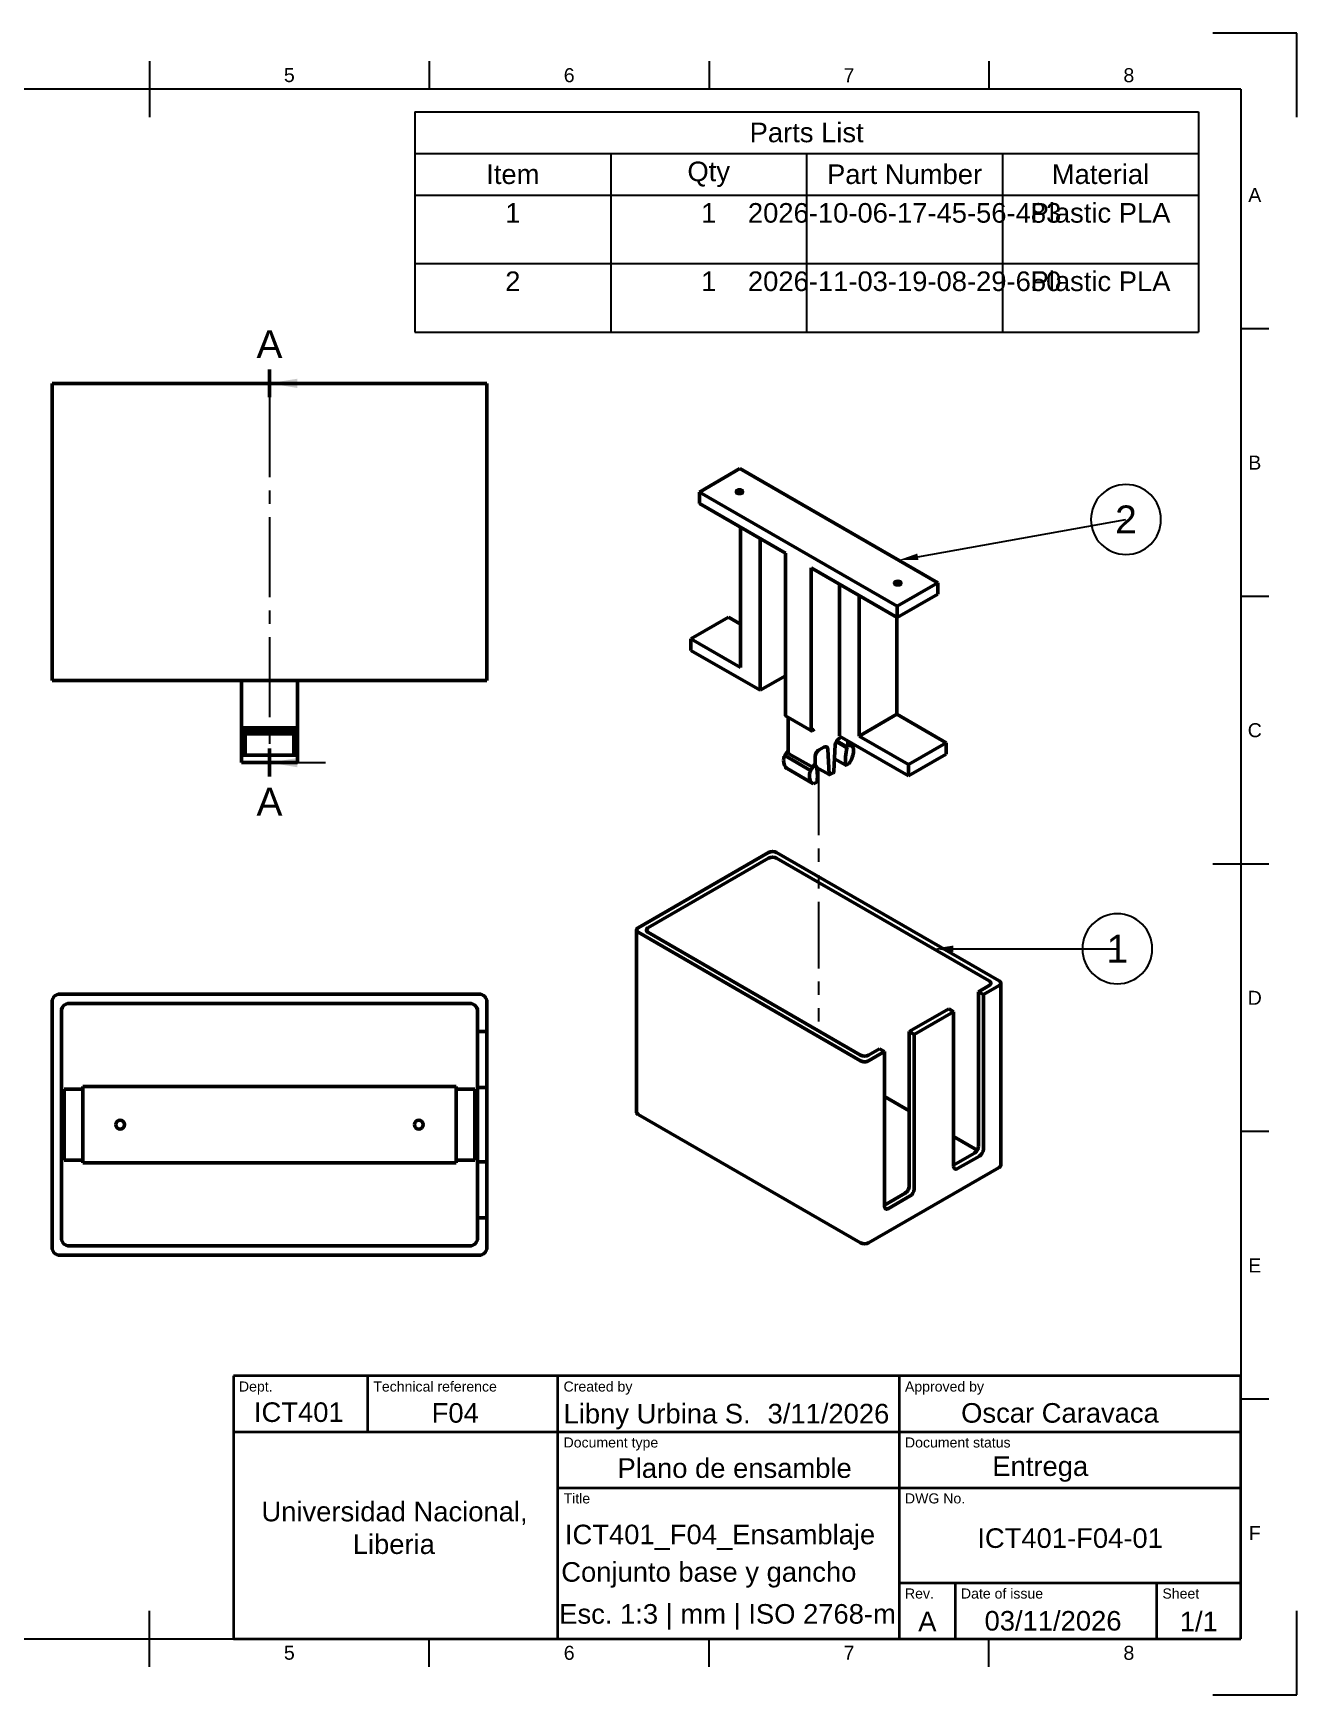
# Model space of a CAD drawing. Header units: millimetres. Extents: x 0 to 420, y 0 to 297.
# Drawn here: x 194.2 to 420, y 0 to 297 of the extents above; entities that cross this region are included whole.
import ezdxf
from ezdxf import colors
from ezdxf.entities.mleader import LeaderData, LeaderLine
from ezdxf.enums import TextEntityAlignment as Align
from ezdxf.math import Vec2, Vec3

# ---------------------------------------------------------------- set-up
doc = ezdxf.new("R2010")
doc.units = ezdxf.units.MM
doc.header["$LTSCALE"] = 0.75
doc.linetypes.add('CENTER2', pattern=[28.575, 19.05, -3.175, 3.175, -3.175])
doc.linetypes.add('PHANTOM2', pattern=[31.75, 15.875, -3.175, 3.175, -3.175, 3.175, -3.175])
for name, color, linetype, lineweight in [('Balloons', 7, 'Continuous', 25), ('BORDER', 7, 'Continuous', 25), ('Custom Tables', 7, 'Continuous', 25), ('Section Lines', 7, 'CENTER2', 25), ('TITLEBLOCK', 7, 'Continuous', 35), ('Tweak Trail', 7, 'PHANTOM2', 25), ('Visible', 7, 'Continuous', 50)]:
    doc.layers.add(name, color=color, linetype=linetype, lineweight=lineweight)
doc.styles.add('FusionTitle', font='arial.ttf')
doc.styles.get("Standard").update_dxf_attribs({"font": 'arial.ttf'})

# ---------------------------------------------------------------- blocks, each defined once
blk = doc.blocks.new('ISO_A3_SHEET')
at = {"layer": 'BORDER'}
for p, q in [((215, 292), (215, 282)), ((265, 292), (265, 287)), ((315, 292), (315, 287)), ((365, 292), (365, 287)), ((410, 287), (20, 287)), ((410, 287), (410, 10)), ((415, 244.16666), (410, 244.16666)), ((415, 196.33333), (410, 196.33333)), ((415, 148.5), (405, 148.5)), ((415, 100.66667), (410, 100.66667)), ((415, 52.83334), (410, 52.83334)), ((215, 5), (215, 15)), ((20, 10), (410, 10)), ((265, 5), (265, 10)), ((315, 5), (315, 10)), ((365, 5), (365, 10))]:
    blk.add_line(p, q, dxfattribs=at)
at = {"layer": 'Defpoints'}
for p, q in [((420, 297), (405, 297)), ((420, 282), (420, 297)), ((420, 0), (420, 15)), ((405, 0), (420, 0))]:
    blk.add_line(p, q, dxfattribs=at)
at = {"layer": 'BORDER', "style": 'FusionTitle'}
for s, p in [('5', (240, 289.5)), ('6', (290, 289.5)), ('7', (340, 289.5)), ('8', (390, 289.5)), ('A', (412.5, 268.08333)), ('B', (412.5, 220.25)), ('C', (412.5, 172.41667)), ('D', (412.5, 124.58334)), ('E', (412.5, 76.75001)), ('F', (412.5, 28.91668)), ('5', (240, 7.5)), ('6', (290, 7.5)), ('7', (340, 7.5)), ('8', (390, 7.5))]:
    blk.add_text(s, height=2.5, dxfattribs=at).set_placement(p, align=Align.MIDDLE)
blk = doc.blocks.new('ISO_TITLEBLOCK 1')
at = {"layer": 'TITLEBLOCK'}
for p, q in [((0, 47), (-180, 47)), ((-180, 47), (-180, 0)), ((-156, 37), (-156, 47)), ((-122, 0), (-122, 47)), ((-61, 0), (-61, 47)), ((0, 0), (0, 47)), ((-180, 37), (0, 37)), ((-122, 27), (0, 27)), ((-61, 10), (0, 10)), ((-51, 0), (-51, 10)), ((-15, 0), (-15, 10)), ((-180, 0), (0, 0))]:
    blk.add_line(p, q, dxfattribs=at)
at = {"layer": 'TITLEBLOCK', "style": 'FusionTitle'}
for s, p in [('Dept.', (-179, 46)), ('Technical reference', (-155, 46)), ('Created by', (-121, 46)), ('Approved by', (-60, 46)), ('Document type', (-121, 36)), ('Document status', (-60, 36)), ('Title', (-121, 26)), ('DWG No.', (-60, 26)), ('Rev.', (-60, 9)), ('Date of issue', (-50, 9)), ('Sheet', (-14, 9))]:
    blk.add_text(s, height=1.8, dxfattribs=at).set_placement(p, align=Align.TOP_LEFT)
at = {"layer": 'TITLEBLOCK', "lineweight": 13, "insert": (-44.390625, 32.614957), "char_height": 3.5, "attachment_point": 1, "style": 'FusionTitle'}
blk.add_mtext('Entrega', dxfattribs=at)
at = {"layer": 'TITLEBLOCK', "lineweight": 13, "insert": (-177.697243, 24.502516), "char_height": 3.5, "attachment_point": 1, "style": 'FusionTitle'}
blk.add_mtext_dynamic_manual_height_columns('\\pi2.71446;Universidad Nacional, \\P\\pi19.02909;Liberia', width=52.170398, gutter_width=17.5, heights=[0], dxfattribs=at)
at = {"layer": 'TITLEBLOCK', "color": 18, "true_color": 0x000000, "style": 'FusionTitle'}
blk.add_attdef('ICT401', text='', height=3.5, dxfattribs=at).set_placement((-176.324595, 42.267338), align=Align.TOP_LEFT)
at = {"layer": 'TITLEBLOCK', "style": 'FusionTitle'}
for tag, p in [('F04', (-144.565919, 42.133669)), ('Libny Urbina S.', (-121, 42)), ('Oscar Caravaca', (-49.967231, 42.133668)), ('Plano de ensamble', (-111.368541, 32.267338))]:
    blk.add_attdef(tag, text='', height=3.5, dxfattribs=at).set_placement(p, align=Align.TOP_LEFT)
blk.add_attdef('3/11/2026', text='', height=3.5, dxfattribs=at).set_placement((-62.802622, 42), align=Align.TOP_RIGHT)
at = {"layer": 'TITLEBLOCK', "lineweight": 25, "style": 'FusionTitle'}
blk.add_attdef('ICT401_F04_Ensamblaje', text='', height=3.5, dxfattribs=at).set_placement((-93.042018, 20.406038), align=Align.TOP_CENTER)
at = {"layer": 'TITLEBLOCK', "style": 'FusionTitle'}
for tag, p in [('ICT401-F04-01', (-30.5, 19.751432)), ('Conjunto base y gancho', (-95.04857, 13.708051)), ('Esc. 1:4 | mm | ISO 2768-m', (-91.704315, 6.208051)), ('A', (-56, 4.85)), ('03/11/2026', (-33.546259, 4.97539)), ('1/1', (-7.5, 4.85))]:
    blk.add_attdef(tag, text='', height=3.5, dxfattribs=at).set_placement(p, align=Align.TOP_CENTER)
blk = doc.blocks.new('*T9')
at = {"layer": 'Custom Tables', "color": 0, "linetype": 'ByBlock', "lineweight": -2, "transparency": 16777216}
for p, q in [((0, 0), (140, 0)), ((0, 0), (0, -39.379059)), ((140, 0), (140, -39.379059)), ((0, -7.466667), (140, -7.466667)), ((35, -7.466667), (35, -39.379059)), ((70, -7.466667), (70, -39.379059)), ((105, -7.466667), (105, -39.379059)), ((0, -14.933333), (140, -14.933333)), ((0, -27.15739), (140, -27.15739)), ((0, -39.379059), (140, -39.379059))]:
    blk.add_line(p, q, dxfattribs=at)
at = {"layer": 'Custom Tables', "color": 0, "transparency": 16777216, "char_height": 3.5}
for s, insert, width, attachment_point in [('Parts List', (70, -3.733333), 137.2, 5), ('Qty', (52.5, -11.2), 32.2, 5), ('Item', (17.5, -11.2), 32.2, 5), ('Part Number', (87.5, -11.2), 32.2, 5), ('Material', (122.5, -11.2), 32.2, 5), ('1', (17.5, -16.333333), 32.2, 2), ('1', (52.5, -16.333333), 32.2, 2), ('2026-10-06-17-45-56-483', (87.5, -16.333333), 32.2, 2), ('Plastic PLA', (122.5, -16.333333), 32.2, 2), ('2', (17.5, -28.55739), 32.2, 2), ('1', (52.5, -28.55739), 32.2, 2), ('2026-11-03-19-08-29-650', (87.5, -28.55739), 32.2, 2), ('Plastic PLA', (122.5, -28.55739), 32.2, 2)]:
    blk.add_mtext(s, dxfattribs=dict(at, insert=insert, width=width, attachment_point=attachment_point))
blk = doc.blocks.new('*B11')
at = {"transparency": 16777216}
for start, end in [(90, 270), (270, 90)]:
    blk.add_arc((0, 0), 6.25, start, end, dxfattribs=at)
at = {"transparency": 16777216, "insert": (0, 0), "char_height": 5, "attachment_point": 5}
blk.add_mtext('2', dxfattribs=at)
blk = doc.blocks.new('*B12')
at = {"transparency": 16777216}
for start, end in [(90, 270), (270, 90)]:
    blk.add_arc((0, 0), 6.25, start, end, dxfattribs=at)
at = {"transparency": 16777216, "insert": (0, 0), "char_height": 5, "attachment_point": 5}
blk.add_mtext('1', dxfattribs=at)

msp = doc.modelspace()

# ---------------------------------------------------------------- linework, layer by layer
at = {"layer": 'Section Lines', "lineweight": 50}
for p, q in [((236.453, 236.9188), (236.453, 231.9188)), ((236.453, 164.1188), (236.453, 169.1188))]:
    msp.add_line(p, q, dxfattribs=at)
at = {"layer": 'Section Lines', "lineweight": 25}
msp.add_line((236.453, 231.9188), (236.453, 169.1188), dxfattribs=at)
at = {"layer": 'Section Lines'}
for p, q in [((241.453, 234.4188), (246.453, 234.4188)), ((241.453, 166.6188), (246.453, 166.6188))]:
    msp.add_line(p, q, dxfattribs=at)
for points in [[(241.453, 233.5855), (236.453, 234.4188), (241.453, 235.2522)], [(241.453, 165.7855), (236.453, 166.6188), (241.453, 167.4522)]]:
    msp.add_solid(points, dxfattribs=at)
at = {"layer": 'Tweak Trail', "extrusion": (-1e-16, 0.816497, 0.57735)}
msp.add_line((334.5686, 165.5672), (334.5686, 118.6832), dxfattribs=at)
at = {"layer": 'Visible', "extrusion": (0, 1, 2.966e-13)}
for p, q in [((197.6196, 234.4188), (198.953, 234.4188)), ((197.6196, 234.4188), (197.6196, 181.2855)), ((198.953, 234.4188), (273.953, 234.4188)), ((273.953, 234.4188), (275.2863, 234.4188)), ((275.2863, 181.2855), (275.2863, 234.4188)), ((198.953, 181.2855), (197.6196, 181.2855)), ((273.953, 181.2855), (198.953, 181.2855)), ((231.4601, 181.2855), (231.4601, 166.6188)), ((241.4459, 166.6188), (241.4459, 181.2855)), ((275.2863, 181.2855), (273.953, 181.2855)), ((231.9374, 172.8372), (240.9686, 172.8372)), ((231.978, 168.0855), (231.978, 172.3988)), ((232.1196, 172.6596), (232.1196, 172.2855)), ((232.1196, 172.2855), (232.1196, 171.7666)), ((232.6446, 172.7714), (240.2613, 172.7714)), ((232.7863, 172.2855), (240.1196, 172.2855)), ((240.7863, 171.7666), (240.7863, 172.6596)), ((240.928, 172.3988), (240.928, 168.0855)), ((232.1196, 171.7666), (240.7863, 171.7666)), ((232.1196, 170.6021), (232.1196, 171.7666)), ((232.1196, 168.0206), (232.1196, 170.6021)), ((240.7863, 171.7666), (240.7863, 170.6021)), ((240.7863, 170.6021), (240.7863, 168.0206)), ((231.4671, 166.6188), (231.4601, 166.6188)), ((231.4671, 166.6188), (231.6119, 166.6188)), ((231.9451, 166.6188), (231.6119, 166.6188)), ((231.9451, 167.9522), (240.9608, 167.9522)), ((240.9608, 166.6188), (231.9451, 166.6188)), ((232.1196, 168.0855), (231.978, 168.0855)), ((240.928, 168.0855), (240.7863, 168.0855)), ((241.294, 166.6188), (240.9608, 166.6188)), ((241.294, 166.6188), (241.4388, 166.6188)), ((241.4459, 166.6188), (241.4388, 166.6188))]:
    msp.add_line(p, q, dxfattribs=at)
at = {"layer": 'Visible', "extrusion": (-1e-16, 0.816497, 0.57735)}
for p, q in [((320.5148, 219.175), (313.267, 214.9904)), ((355.8701, 198.7626), (320.5148, 219.175)), ((313.267, 214.9904), (348.6223, 194.578)), ((313.267, 214.9904), (313.267, 212.9492)), ((328.6465, 204.0698), (313.267, 212.9492)), ((320.6032, 208.7136), (320.6032, 183.6268)), ((324.1387, 206.6724), (324.1387, 179.5443)), ((328.6465, 204.0698), (328.6465, 175.0331)), ((333.2427, 201.4162), (333.2427, 172.3795)), ((348.6223, 192.5368), (333.2427, 201.4162)), ((338.2809, 198.5074), (338.2809, 171.3793)), ((341.8164, 196.4662), (341.8164, 171.3793)), ((348.6223, 194.578), (355.8701, 198.7626)), ((355.8701, 196.7213), (348.6223, 192.5368)), ((355.8701, 198.7626), (355.8701, 196.7213)), ((348.6223, 194.578), (348.6223, 192.5368)), ((311.7644, 188.7299), (318.4819, 192.6082)), ((318.4819, 192.6082), (320.6032, 191.3835)), ((348.5339, 192.5878), (348.5339, 175.2577)), ((311.7644, 188.7299), (311.7644, 186.6886)), ((320.6032, 183.6268), (311.7644, 188.7299)), ((311.7644, 186.6886), (324.1387, 179.5443)), ((324.1387, 179.5443), (328.6465, 182.1469)), ((348.5339, 175.2577), (341.8164, 171.3793)), ((357.3727, 170.1546), (348.5339, 175.2577)), ((328.6776, 174.9645), (333.2738, 172.3108)), ((329.1188, 168.502), (329.1188, 174.7097)), ((333.3488, 172.3183), (333.8614, 172.6143)), ((334.6569, 168.8788), (335.4907, 169.3601)), ((337.5367, 169.7719), (337.3084, 165.0714)), ((339.6067, 169.287), (337.7182, 170.3774)), ((337.81, 170.5285), (339.7835, 169.3891)), ((338.2426, 170.949), (338.6344, 171.1752)), ((350.6552, 164.235), (338.2809, 171.3793)), ((339.7835, 169.3891), (339.6067, 169.287)), ((339.7835, 170.5118), (339.7835, 169.3891)), ((339.8718, 169.7219), (340.6241, 169.5567)), ((340.0183, 169.7268), (340.0183, 170.3762)), ((340.6241, 169.5567), (340.0183, 169.9065)), ((341.8164, 171.3793), (350.6552, 166.2762)), ((350.6552, 166.2762), (357.3727, 170.1546)), ((357.3727, 170.1546), (357.3727, 168.1133)), ((328.9117, 168.4195), (328.513, 167.8715)), ((328.513, 167.8715), (333.1092, 165.2179)), ((329.1188, 168.7041), (328.9117, 168.4195)), ((329.2652, 168.2154), (333.1543, 165.97)), ((333.9498, 166.021), (333.9498, 167.654)), ((336.4249, 164.5613), (336.1966, 168.9983)), ((339.4432, 166.1547), (337.4178, 167.3241)), ((340.0486, 166.4803), (339.4932, 166.1596)), ((340.196, 166.7355), (340.0486, 166.4803)), ((357.3727, 168.1133), (350.6552, 164.235)), ((328.9411, 165.5448), (333.5373, 162.8911)), ((333.1092, 165.2179), (333.8614, 166.2518)), ((333.9498, 166.2252), (334.1266, 166.1231)), ((333.9498, 166.021), (334.1266, 166.1231)), ((334.2048, 165.7773), (336.4712, 164.4687)), ((337.1496, 164.8065), (336.5837, 164.4799)), ((350.6552, 166.2762), (350.6552, 164.235)), ((333.6847, 162.8061), (333.5373, 162.8911)), ((334.2401, 163.1268), (333.6847, 162.8061)), ((325.6413, 150.5776), (302.3068, 137.1054)), ((304.0746, 137.1054), (325.6413, 149.557)), ((366.8303, 127.6136), (327.0555, 150.5776)), ((327.0555, 149.557), (365.0625, 127.6136)), ((302.0139, 104.1598), (302.0139, 136.6971)), ((302.3068, 136.2889), (342.0816, 113.3249)), ((342.0816, 114.3455), (304.0746, 136.2889)), ((365.0625, 126.7971), (363.118, 125.6744)), ((363.118, 125.6744), (364.0019, 125.1641)), ((363.118, 98.036), (363.118, 125.6744)), ((364.0019, 125.1641), (366.8303, 126.7971)), ((364.0019, 125.1641), (364.0019, 97.5257)), ((367.1232, 94.668), (367.1232, 127.2054)), ((357.8147, 122.6126), (350.7436, 118.5301)), ((351.6275, 118.0198), (358.6986, 122.1023)), ((358.6986, 122.1023), (357.8147, 122.6126)), ((358.6986, 94.4639), (358.6986, 122.1023)), ((350.7436, 118.5301), (351.6275, 118.0198)), ((350.7436, 90.8917), (350.7436, 118.5301)), ((351.6275, 118.0198), (351.6275, 90.3814)), ((345.4403, 115.4682), (343.4958, 114.3455)), ((343.4958, 113.3249), (346.3242, 114.9579)), ((346.3242, 114.9579), (345.4403, 115.4682)), ((346.3242, 87.3195), (346.3242, 114.9579)), ((346.3242, 106.9154), (350.7436, 104.3639)), ((342.0816, 80.7875), (302.3068, 103.7515)), ((358.6986, 99.7711), (362.9109, 97.3391)), ((358.6986, 94.668), (362.4109, 96.8113)), ((363.2948, 96.301), (359.4057, 94.0556)), ((366.8303, 94.2597), (343.4958, 80.7875)), ((346.3242, 87.5236), (350.0365, 89.6669)), ((350.9204, 89.1566), (347.0313, 86.9113))]:
    msp.add_line(p, q, dxfattribs=at)
at = {"layer": 'Visible'}
for p, q in [((273.953, 125.2419), (198.953, 125.2419)), ((197.6196, 123.9085), (197.6196, 79.9085)), ((199.2863, 81.5752), (199.2863, 122.2419)), ((200.6196, 123.5752), (272.2863, 123.5752)), ((273.6196, 122.2419), (273.6196, 118.5752)), ((275.2863, 118.5752), (275.2863, 123.9085)), ((273.6196, 118.5752), (275.2863, 118.5752)), ((273.6196, 118.5752), (273.6196, 117.2419)), ((273.6196, 109.9085), (273.6196, 117.2419)), ((275.2863, 117.2419), (275.2863, 118.5752)), ((275.2863, 117.2419), (275.2863, 109.9085)), ((273.6196, 109.9085), (273.6196, 108.5752)), ((275.2863, 108.5752), (275.2863, 109.9085)), ((199.7863, 95.5752), (199.7863, 108.2419)), ((199.7863, 108.2419), (203.1196, 108.2419)), ((269.7863, 108.7419), (203.1196, 108.7419)), ((203.1196, 108.7419), (203.1196, 95.0752)), ((269.7863, 95.0752), (269.7863, 108.7419)), ((273.1196, 108.2419), (269.7863, 108.2419)), ((273.1196, 95.5752), (273.1196, 108.2419)), ((275.2863, 108.5752), (273.6196, 108.5752)), ((273.6196, 108.5752), (273.6196, 95.2419)), ((275.2863, 95.2419), (275.2863, 108.5752)), ((203.1196, 95.5752), (199.7863, 95.5752)), ((203.1196, 95.0752), (269.7863, 95.0752)), ((269.7863, 95.5752), (273.1196, 95.5752)), ((273.6196, 95.2419), (273.6196, 93.9085)), ((273.6196, 95.2419), (275.2863, 95.2419)), ((275.2863, 93.9085), (275.2863, 95.2419)), ((273.6196, 86.5752), (273.6196, 93.9085)), ((275.2863, 93.9085), (275.2863, 86.5752)), ((273.6196, 86.5752), (273.6196, 85.2419)), ((275.2863, 85.2419), (275.2863, 86.5752)), ((275.2863, 85.2419), (273.6196, 85.2419)), ((273.6196, 85.2419), (273.6196, 81.5752)), ((275.2863, 79.9085), (275.2863, 85.2419)), ((272.2863, 80.2419), (200.6196, 80.2419)), ((198.953, 78.5752), (273.953, 78.5752))]:
    msp.add_line(p, q, dxfattribs=at)
at = {"layer": 'Visible', "extrusion": (0, 0, -1)}
for centre in [(-209.7863, 101.9085), (-263.1196, 101.9085)]:
    msp.add_circle(centre, 0.7833, dxfattribs=at)
for centre, start, end in [((-198.953, 123.9085), 0, 90), ((-273.953, 123.9085), 90, 180), ((-198.953, 79.9085), 270, 0), ((-273.953, 79.9085), 180, 270)]:
    msp.add_arc(centre, 1.3333, start, end, dxfattribs=at)
at = {"layer": 'Visible'}
for centre, start, end in [((200.6196, 122.2419), 90, 180), ((272.2863, 122.2419), 0, 90), ((200.6196, 81.5752), 180, 270), ((272.2863, 81.5752), 270, 0)]:
    msp.add_arc(centre, 1.3333, start, end, dxfattribs=at)
at = {"layer": 'Visible', "extrusion": (-1e-16, 1e-16, -1)}
for centre, major_axis, start_param, end_param in [((320.4264, 215.0415), (-0.5875, 0), 4.71238898, 10.99557429), ((348.7107, 198.7115), (-0.5875, 0), 4.71238898, 10.99557429), ((334.2401, 163.2084), (0.05, 0.0866), 0.89452635, 2.35619449), ((326.3484, 150.1693), (1, 0), 3.92699082, 5.49778714), ((303.0139, 136.6971), (1, 0), 2.35619449, 3.92699082), ((366.1232, 127.2054), (1, 0), -0.78539816, 0.78539816), ((342.7887, 113.7332), (1, 0), 0.78539816, 2.35619449), ((362.4109, 97.6278), (0.5, 0.866), 0.78539816, 2.35619449), ((350.0365, 90.4834), (0.5, 0.866), 0.78539816, 2.35619449)]:
    msp.add_ellipse(centre, major_axis=major_axis, ratio=0.57735027, start_param=start_param, end_param=end_param, dxfattribs=at)
at = {"layer": 'Visible'}
for centre, major_axis, ratio, start_param, end_param in [((231.6278, 170.4285), (0, 2.5), 0.02380952, 0.41296493, 2.87086566), ((241.2781, 170.4285), (0, 2.5), 0.02380952, 3.41231965, 5.87022038), ((328.7526, 175.0944), (0.075, 0.1299), 0.57735027, 2.35619449, 3.14159265), ((335.4907, 168.5437), (0.5, 0.866), 0.57735027, -0.72776974, 0.78539816), ((338.2426, 170.1325), (0.5, 0.866), 0.57735027, 0.78539816, 2.29856606), ((330.4411, 168.1428), (1.5, 2.5981), 0.57735028, 2.30357495, 3.12176184), ((329.6468, 167.7325), (0.9375, 1.6238), 0.57735028, 1.81124188, 2.30357495), ((334.6569, 168.0623), (0.5, 0.866), 0.57735027, 0.78539816, 2.35619449), ((330.4411, 168.1428), (1.5, 2.5981), 0.57735027, 3.12176185, 3.14159265), ((326.3484, 149.1487), (-1, 0), 0.57735027, 3.92699082, 5.49778714), ((304.7817, 136.6971), (-1, 0), 0.57735027, -0.78539816, 0.78539816), ((364.3554, 127.2054), (1, 0), 0.57735027, -0.78539816, 0.78539816), ((342.7887, 114.7538), (1, 0), 0.57735027, 3.92699082, 5.49778714), ((303.0139, 104.1598), (-1, 0), 0.57735027, 0, 0.78539816), ((363.2948, 97.1175), (0.5, 0.866), 0.57735027, 3.92699082, 5.49778714), ((359.4057, 94.8721), (0.5, 0.866), 0.57735027, 2.35619449, 3.92699082), ((366.1232, 94.668), (-1, 0), 0.57735027, 2.35619449, 3.14159265), ((350.9204, 89.9731), (0.5, 0.866), 0.57735027, 3.92699082, 5.49778714), ((347.0313, 87.7278), (0.5, 0.866), 0.57735027, 2.35619449, 3.92699082), ((342.7887, 81.1958), (1, 0), 0.57735027, 3.92699082, 5.49778714)]:
    msp.add_ellipse(centre, major_axis=major_axis, ratio=ratio, start_param=start_param, end_param=end_param, dxfattribs=at)
at = {"layer": 'Visible', "extrusion": (1e-16, 0, -1)}
for centre, start_param, end_param in [((232.7863, 172.7456), 4.71238898, 6.10905706), ((240.1196, 172.7456), 3.3157209, 4.71238898)]:
    msp.add_ellipse(centre, major_axis=(-0.6667, 0), ratio=0.69021154, start_param=start_param, end_param=end_param, dxfattribs=at)
at = {"layer": 'Visible', "extrusion": (-1e-16, 0, -1)}
for centre, major_axis, start_param, end_param in [((333.3488, 172.4407), (0.075, 0.1299), 2.35619449, 3.92699082), ((338.696, 167.6015), (1.5, 2.5981), 0.73277864, 1.57079633), ((335.0373, 165.4892), (1.5, 2.5981), 3.14159265, 3.97961034)]:
    msp.add_ellipse(centre, major_axis=major_axis, ratio=0.57735027, start_param=start_param, end_param=end_param, dxfattribs=at)
at = {"layer": 'Visible', "extrusion": (-4e-16, -6e-16, -1)}
msp.add_ellipse((339.5183, 169.926), major_axis=(-0.499, 0.2045), ratio=0.15375084, start_param=3.07867456, end_param=3.86407272, dxfattribs=at)
at = {"layer": 'Visible', "extrusion": (-3e-16, 0, -1)}
msp.add_ellipse((339.4903, 168.1085), major_axis=(0.9375, 1.6238), ratio=0.57735027, start_param=0.24044556, end_param=0.73277864, dxfattribs=at)
at = {"layer": 'Visible', "extrusion": (0, 0, -1)}
msp.add_ellipse((329.6188, 168.7013), major_axis=(0.3963, 0.4554), ratio=0.66935859, start_param=3.01181411, end_param=3.79721227, dxfattribs=at)
at = {"layer": 'Visible', "extrusion": (-2e-16, 1e-16, -1)}
for centre, start_param, end_param in [((346.6276, 171.263), 3.81786263, 4.17786245), ((327.1056, 159.9919), 0.53452653, 0.89452635)]:
    msp.add_ellipse(centre, major_axis=(5.125, 8.8768), ratio=0.57735027, start_param=start_param, end_param=end_param, dxfattribs=at)
at = {"layer": 'Visible', "extrusion": (-1e-16, -1e-16, -1)}
msp.add_ellipse((334.2429, 165.0789), major_axis=(0.9375, 1.6238), ratio=0.57735027, start_param=3.97961034, end_param=4.47194342, dxfattribs=at)
at = {"layer": 'Visible', "extrusion": (0, 1e-16, -1)}
for centre, major_axis, ratio, start_param, end_param in [((333.5079, 166.4559), (0.3963, 0.4554), 0.66935859, 1.44101778, 3.01181411), ((337.1496, 164.9903), (0.1125, 0.1949), 0.57735027, 0.84302659, 2.35619449)]:
    msp.add_ellipse(centre, major_axis=major_axis, ratio=ratio, start_param=start_param, end_param=end_param, dxfattribs=at)
at = {"layer": 'Visible', "extrusion": (-2e-16, -1e-16, -1)}
msp.add_ellipse((336.5837, 164.6636), major_axis=(0.1125, 0.1949), ratio=0.57735027, start_param=2.35619449, end_param=3.86936239, dxfattribs=at)
at = {"layer": 'Visible', "extrusion": (-1e-16, 2e-16, -1)}
msp.add_ellipse((339.4932, 166.2413), major_axis=(0.05, 0.0866), ratio=0.57735027, start_param=2.35619449, end_param=3.81786263, dxfattribs=at)
at = {"layer": 'Visible'}
for points, knots in [([(231.6039, 172.7183), (231.6049, 172.7358), (231.613, 172.7533), (231.6467, 172.7846), (231.6734, 172.7982), (231.7343, 172.8176), (231.7709, 172.8251), (231.8517, 172.8349), (231.8958, 172.8372), (231.9374, 172.8372)], [0.488812114, 0.488812114, 0.488812114, 0.488812114, 0.527753237, 0.527753237, 0.569358818, 0.569358818, 0.606743928, 0.606743928, 0.644129038, 0.644129038, 0.644129038, 0.644129038]), ([(232.6446, 172.7714), (232.5621, 172.7714), (232.4744, 172.7656), (232.3142, 172.7398), (232.2416, 172.7197), (232.1165, 172.6642), (232.0617, 172.6225), (231.9925, 172.5204), (231.978, 172.4597), (231.978, 172.3988)], [0, 0, 0, 0, 0.07426225, 0.07426225, 0.1485245, 0.1485245, 0.237608218, 0.237608218, 0.326691935, 0.326691935, 0.326691935, 0.326691935]), ([(240.928, 172.3988), (240.928, 172.4597), (240.9134, 172.5204), (240.8443, 172.6225), (240.7894, 172.6642), (240.6643, 172.7197), (240.5918, 172.7398), (240.4315, 172.7656), (240.3438, 172.7714), (240.2613, 172.7714)], [-0.326691935, -0.326691935, -0.326691935, -0.326691935, -0.237608218, -0.237608218, -0.1485245, -0.1485245, -0.07426225, -0.07426225, 0, 0, 0, 0]), ([(240.9686, 172.8372), (241.011, 172.8372), (241.0561, 172.8348), (241.1383, 172.8246), (241.1754, 172.8167), (241.2352, 172.797), (241.2609, 172.7835), (241.2933, 172.7526), (241.3011, 172.7355), (241.302, 172.7183)], [0.322059255, 0.322059255, 0.322059255, 0.322059255, 0.360295547, 0.360295547, 0.398531839, 0.398531839, 0.439287104, 0.439287104, 0.477378341, 0.477378341, 0.477378341, 0.477378341]), ([(231.9451, 167.9522), (231.9034, 167.9522), (231.8588, 167.9533), (231.777, 167.9583), (231.7397, 167.9623), (231.68, 167.9729), (231.6541, 167.9803), (231.6211, 167.9983), (231.6128, 168.0087), (231.6119, 168.0195)], [0.307777191, 0.307777191, 0.307777191, 0.307777191, 0.345365824, 0.345365824, 0.382954457, 0.382954457, 0.421637091, 0.421637091, 0.457858728, 0.457858728, 0.457858728, 0.457858728]), ([(241.294, 168.0195), (241.2931, 168.0087), (241.2849, 167.9983), (241.2518, 167.9803), (241.2259, 167.9729), (241.1662, 167.9623), (241.1289, 167.9583), (241.0471, 167.9533), (241.0026, 167.9522), (240.9608, 167.9522)], [0.465463967, 0.465463967, 0.465463967, 0.465463967, 0.501685604, 0.501685604, 0.540368238, 0.540368238, 0.577956871, 0.577956871, 0.615545504, 0.615545504, 0.615545504, 0.615545504])]:
    msp.add_open_spline(points, degree=3, knots=knots, dxfattribs=at)

# ---------------------------------------------------------------- block references
msp.add_blockref('*T9', (262.4327, 282.9724))
at = {"layer": 'BORDER'}
msp.add_blockref('ISO_A3_SHEET', (0, 0), dxfattribs=at)
at = {"layer": 'TITLEBLOCK'}
msp.add_blockref('ISO_TITLEBLOCK 1', (410, 10), dxfattribs=at).add_auto_attribs({'03/11/2026': '03/11/2026', 'A': 'A', 'Esc. 1:4 | mm | ISO 2768-m': 'Esc. 1:3 | mm | ISO 2768-m', 'Plano de ensamble': 'Plano de ensamble', '3/11/2026': '3/11/2026', '1/1': '1/1', 'Conjunto base y gancho': 'Conjunto base y gancho', 'ICT401-F04-01': 'ICT401-F04-01', 'ICT401_F04_Ensamblaje': 'ICT401_F04_Ensamblaje', 'Oscar Caravaca': 'Oscar Caravaca', 'Libny Urbina S.': 'Libny Urbina S.', 'F04': 'F04', 'ICT401': 'ICT401'})

# ---------------------------------------------------------------- texts
at = {"layer": 'Section Lines', "char_height": 5, "attachment_point": 5}
for insert in [(236.453, 241.4188), (236.453, 159.6188)]:
    msp.add_mtext('A', dxfattribs=dict(at, insert=insert))

# ---------------------------------------------------------------- leaders
at = {"layer": 'Balloons'}
ml = msp.add_multileader_block('Standard', dxfattribs=at)
ml.set_content('*B11', color=256)
ml.set_leader_properties()
ml.build(insert=Vec2(0, 0))
ml.multileader.update_dxf_attribs({"has_dogleg": 0, "arrow_head_size": 3.5, "block_connection_type": 1})
ctx = ml.context
ctx.base_point, ctx.char_height, ctx.arrow_head_size, ctx.plane_origin = Vec3(389.4851, 210.0812), 3.5, 3.5, Vec3(325.9184, 190.4362)
ctx.attachment_type = 1
notes = []
notes.append((ctx, [(0, (1, 1, 0), (381.4851, 210.0812), (1, 0), 8, [(0, [(348.8586, 202.8106)], 0, [])])]))
ctx.block.insert = Vec3(389.4851, 210.0812)
ml = msp.add_multileader_block('Standard', dxfattribs=at)
ml.set_content('*B12', color=256)
ml.set_leader_properties()
ml.build(insert=Vec2(0, 0))
ml.multileader.update_dxf_attribs({"has_dogleg": 0, "arrow_head_size": 3.5, "block_connection_type": 1})
ctx = ml.context
ctx.base_point, ctx.char_height, ctx.arrow_head_size, ctx.plane_origin = Vec3(387.9431, 133.3477), 3.5, 3.5, Vec3(347.8064, 130.6514)
ctx.attachment_type = 1
notes.append((ctx, [(0, (1, 1, 0), (379.9431, 133.3477), (1, 0), 8, [(0, [(355.1307, 133.3477)], 0, [])])]))
ctx.block.insert = Vec3(387.9431, 133.3477)
for ctx, leaders in notes:
    for number, flags, end, landing, length, lines in leaders:
        leader = LeaderData()
        leader.index, (leader.has_last_leader_line, leader.has_dogleg_vector, leader.attachment_direction) = number, flags
        leader.last_leader_point, leader.dogleg_vector, leader.dogleg_length = Vec3(end), Vec3(landing), length
        for number, points, colour, breaks in lines:
            line = LeaderLine()
            line.index, line.vertices, line.color, line.breaks = number, Vec3.list(points), colors.encode_raw_color(colour), breaks
            leader.lines.append(line)
        ctx.leaders.append(leader)

doc.saveas('drawing.dxf')
